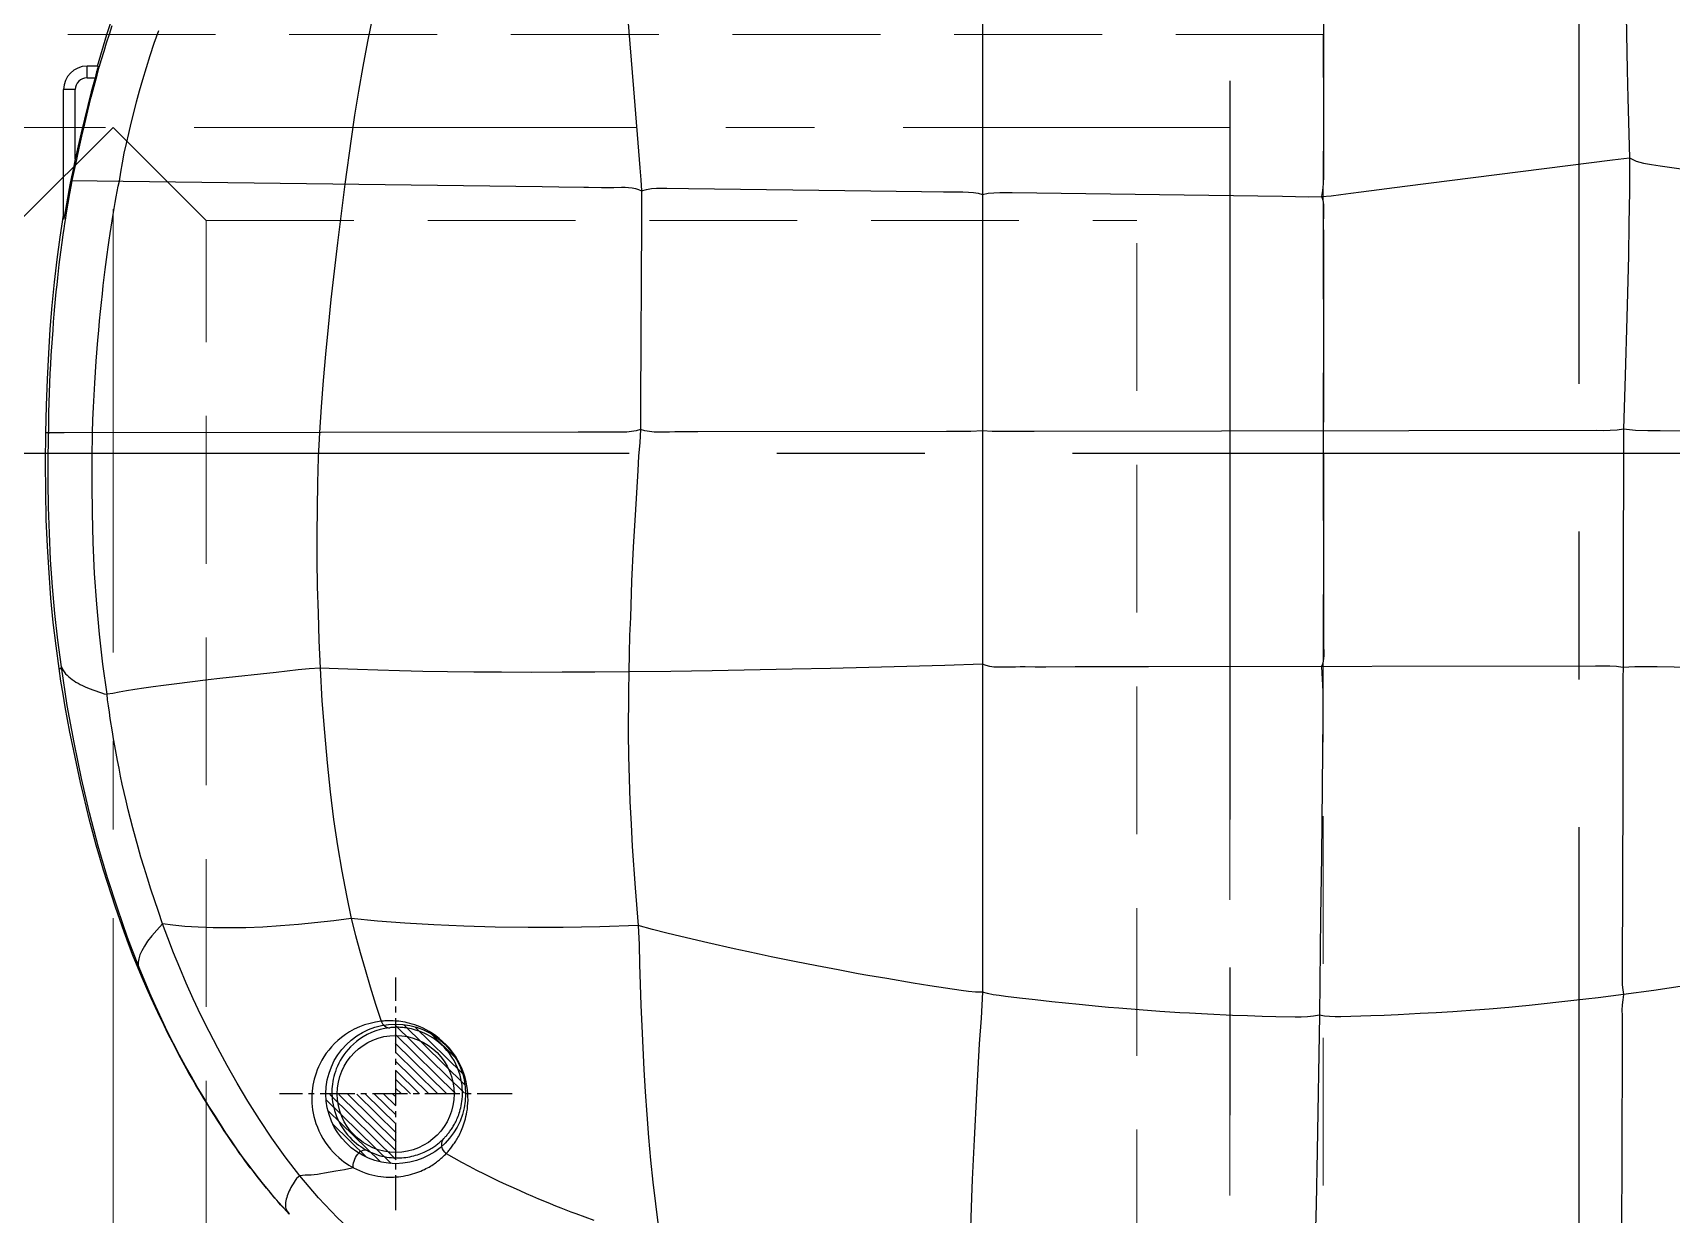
# Model space of a CAD drawing. Header units: inches. Extents: x 133169 to 134399, y -43543 to -42673.
# Drawn here: x 134123.1 to 134193.5, y -43023 to -42972.2 of the extents above; entities that cross this region are included whole.
import ezdxf

# ---------------------------------------------------------------- set-up
doc = ezdxf.new("R2010")
doc.units = ezdxf.units.IN
doc.header["$LTSCALE"] = 2
doc.header["$MEASUREMENT"] = 0
for name, pattern in [('ACAD_ISO08W100', [36, 24, -3, 6, -3]), ('CENTER', [50.8, 31.75, -6.35, 6.35, -6.35]), ('CENTER2', [1.125, 0.75, -0.125, 0.125, -0.125]), ('HIDDEN', [9.525, 6.35, -3.175])]:
    doc.linetypes.add(name, pattern=pattern)
for name, color, linetype in [('CAV-COR', 1, 'CONTINUOUS'), ('CL', 1, 'ACAD_ISO08W100'), ('DEFAULT_1', 7, 'CENTER'), ('PIN', 4, 'CONTINUOUS')]:
    doc.layers.add(name, color=color, linetype=linetype)
doc.layers.add('WR', color=122, linetype='HIDDEN', lineweight=18)

# ---------------------------------------------------------------- blocks, each defined once
blk = doc.blocks.new('20160906.181043')
at = {"layer": 'WR', "linetype": 'HIDDEN', "ltscale": 0.5}
for p, q in [((-73, 0), (0, 0)), ((0, -59), (0, 0)), ((-56, -8), (-52, -4)), ((-52, -4), (-48, -8)), ((-48, -118), (-48, -8)), ((-48, -8), (-8, -8)), ((-8, -82), (-8, -8))]:
    blk.add_line(p, q, dxfattribs=at)
at = {"layer": 'WR', "linetype": 'CENTER', "ltscale": 0.3}
for p, q in [((-79, -4), (-4, -4)), ((-52, -118), (-52, -4))]:
    blk.add_line(p, q, dxfattribs=at)
at = {"layer": 'WR', "linetype": 'CENTER', "ltscale": 0.5}
blk.add_line((-4, -88), (-4, -4), dxfattribs=at)

msp = doc.modelspace()

# ---------------------------------------------------------------- hatches: boundary and pattern name
at = {"layer": 'PIN', "linetype": 'Continuous'}
h = msp.add_hatch(dxfattribs=at)
h.set_pattern_fill('ANSI31', color=256, scale=2.181818, angle=270.5, style=0)
h.set_pattern_definition([(315.5, (133914.58738, -43004.26336), (0.19115707, 0.19452285), [])])
h.paths.add_polyline_path([(134138.658, -43017.843), (134141.658, -43017.817, 0.414214), (134138.632, -43014.843)])
h.paths.add_polyline_path([(134138.685, -43020.843), (134138.658, -43017.843), (134135.659, -43017.869, 0.414214)])

# ---------------------------------------------------------------- linework, layer by layer
at = {"layer": 'CAV-COR', "linetype": 'ByBlock'}
for p, q in [((134163.877, -42966.703), (134163.876, -42999.375)), ((134178.527, -42966.349), (134178.526, -42973.325)), ((134191.506, -42969.547), (134191.576, -42973.848)), ((134148.615, -42971.488), (134148.877, -42974.646)), ((134125.842, -42973.673), (134125.392, -42973.673)), ((134125.392, -42974.175), (134125.392, -42973.673)), ((134178.526, -42973.325), (134178.527, -42976.062)), ((134125.392, -42974.175), (134125.736, -42974.175)), ((134191.576, -42973.848), (134191.602, -42975.048)), ((134124.89, -42974.678), (134124.387, -42974.678)), ((134124.387, -42980.246), (134124.387, -42974.678)), ((134124.89, -42977.664), (134124.89, -42974.678)), ((134148.877, -42974.646), (134149.147, -42978.04)), ((134191.602, -42975.048), (134191.678, -42977.61)), ((134125.171, -42976.685), (134125.294, -42976.151)), ((134178.527, -42976.062), (134178.523, -42977.31)), ((134124.951, -42977.685), (134125.057, -42977.195)), ((134125.057, -42977.195), (134125.171, -42976.685)), ((134136.745, -42976.797), (134136.478, -42978.739)), ((134124.761, -42978.588), (134124.951, -42977.685)), ((134124.89, -42977.664), (134124.794, -42978.119)), ((134182.03, -42978.828), (134190.953, -42977.697)), ((134190.953, -42977.697), (134191.678, -42977.61)), ((134192.632, -42977.901), (134192.995, -42977.953)), ((134192.995, -42977.953), (134195.58, -42978.329)), ((134124.73, -42978.43), (134124.661, -42978.775)), ((134124.794, -42978.119), (134124.73, -42978.43)), ((134124.553, -42979.346), (134124.406, -42980.156)), ((134124.516, -42979.982), (134124.661, -42979.152)), ((134124.617, -42979.003), (134124.553, -42979.346)), ((134124.661, -42978.775), (134124.617, -42979.003)), ((134146.938, -42978.872), (134147.502, -42978.883)), ((134151.239, -42978.928), (134159.074, -42979.029)), ((134159.074, -42979.029), (134161.252, -42979.056)), ((134161.252, -42979.056), (134162.201, -42979.071)), ((134180.151, -42979.068), (134182.03, -42978.828)), ((134124.406, -42980.156), (134124.395, -42980.216)), ((134124.48, -42980.203), (134124.516, -42979.982)), ((134126.386, -42980.865), (134126.516, -42980.043)), ((134124.443, -42980.431), (134124.48, -42980.203)), ((134178.527, -42981.095), (134178.525, -42981.792)), ((134178.527, -42980.931), (134178.527, -42981.095)), ((134124.202, -42982.202), (134124.271, -42981.662)), ((134178.525, -42981.792), (134178.526, -42982.984)), ((134191.635, -42981.827), (134191.567, -42984.48)), ((134126.092, -42983.102), (134126.175, -42982.412)), ((134191.567, -42984.48), (134191.495, -42986.967)), ((134191.495, -42986.967), (134191.421, -42989.28)), ((134191.421, -42989.28), (134191.373, -43010.216)), ((134124.406, -42989.435), (134124.129, -42989.435)), ((134146.503, -42989.403), (134124.406, -42989.435)), ((134151.643, -42989.395), (134150.887, -42989.394)), ((134162.33, -42989.378), (134151.643, -42989.395)), ((134166.094, -42989.373), (134165.164, -42989.374)), ((134178.522, -42989.355), (134178.525, -42991.197)), ((134194.583, -42989.36), (134192.993, -42989.349)), ((134178.525, -42991.197), (134178.525, -42996.826)), ((134148.797, -42995.814), (134148.743, -42997.367)), ((134178.525, -42996.826), (134178.527, -42997.532)), ((134133.518, -42999.729), (134131.095, -42999.985)), ((134163.876, -42999.375), (134163.876, -43000.845)), ((134167.864, -42999.495), (134166.599, -42999.5)), ((134168.715, -42999.495), (134167.864, -42999.495)), ((134171.014, -42999.491), (134168.715, -42999.495)), ((134190.223, -42999.463), (134171.014, -42999.491)), ((134130.6, -43000.044), (134129.143, -43000.227)), ((134131.095, -42999.985), (134130.6, -43000.044)), ((134163.876, -43000.845), (134163.876, -43010.574)), ((134178.502, -43001.644), (134178.437, -43007.627)), ((134148.821, -43007.207), (134148.953, -43008.989)), ((134178.437, -43007.627), (134178.406, -43010.254)), ((134148.953, -43008.989), (134149.083, -43010.602)), ((134128.643, -43010.532), (134128.464, -43010.011)), ((134136.75, -43010.307), (134136.003, -43010.401)), ((134178.406, -43010.254), (134178.353, -43014.461)), ((134191.373, -43010.216), (134191.369, -43011.12)), ((134191.369, -43011.12), (134191.37, -43011.941)), ((134153.199, -43011.606), (134152.075, -43011.351)), ((134156.757, -43012.343), (134155.803, -43012.155)), ((134157.666, -43012.516), (134156.757, -43012.343)), ((134158.532, -43012.677), (134157.666, -43012.516)), ((134160.9, -43013.082), (134159.759, -43012.891)), ((134161.617, -43013.197), (134160.9, -43013.082)), ((134162.954, -43013.401), (134161.617, -43013.197)), ((134165.469, -43013.725), (134164.863, -43013.656)), ((134168.033, -43014.008), (134166.86, -43013.885)), ((134171.5, -43014.303), (134170.615, -43014.238)), ((134174.612, -43014.469), (134173.542, -43014.421)), ((134175.269, -43014.495), (134174.612, -43014.469)), ((134175.888, -43014.515), (134175.269, -43014.495)), ((134176.475, -43014.529), (134175.888, -43014.515)), ((134177.307, -43014.543), (134176.475, -43014.529)), ((134178.353, -43014.461), (134178.259, -43020.308)), ((134181.134, -43014.469), (134180.567, -43014.491)), ((134181.732, -43014.443), (134181.134, -43014.469)), ((134182.69, -43014.395), (134181.732, -43014.443)), ((134183.373, -43014.358), (134182.69, -43014.395)), ((134184.092, -43014.314), (134183.373, -43014.358)), ((134186.488, -43014.126), (134185.648, -43014.199)), ((134191.363, -43015.195), (134191.358, -43015.964)), ((134191.358, -43015.964), (134191.34, -43024.22)), ((134178.259, -43020.308), (134178.213, -43022.594)), ((134136.092, -43021.171), (134135.597, -43021.257)), ((134134.033, -43022.935), (134134.064, -43022.983))]:
    msp.add_line(p, q, dxfattribs=at)
for points in [[(134125.842, -42973.673), (134126.245, -42972.306), (134126.684, -42970.969), (134127.159, -42969.661), (134127.669, -42968.383), (134128.216, -42967.133), (134128.796, -42965.916), (134129.409, -42964.731), (134130.056, -42963.577), (134130.736, -42962.456)], [(134138.244, -42969.211), (134137.94, -42970.363), (134137.677, -42971.497), (134137.446, -42972.606), (134137.24, -42973.69), (134137.054, -42974.749), (134136.89, -42975.784), (134136.745, -42976.797)], [(134125.921, -42973.721), (134126.02, -42973.38), (134126.125, -42973.03), (134126.235, -42972.669), (134126.352, -42972.299), (134126.475, -42971.918)], [(134126.792, -42978.614), (134126.845, -42978.226), (134126.915, -42977.827), (134126.996, -42977.417), (134127.086, -42976.998), (134127.183, -42976.568), (134127.288, -42976.127), (134127.401, -42975.674), (134127.522, -42975.21), (134127.652, -42974.732), (134127.792, -42974.241), (134127.943, -42973.737), (134128.107, -42973.22), (134128.284, -42972.689), (134128.475, -42972.145)], [(134125.294, -42976.151), (134125.429, -42975.59), (134125.501, -42975.298), (134125.576, -42974.999), (134125.655, -42974.692), (134125.739, -42974.377), (134125.828, -42974.054), (134125.921, -42973.721)], [(134125.851, -42973.739), (134125.831, -42973.819), (134125.818, -42973.868), (134125.804, -42973.923), (134125.771, -42974.045)], [(134125.864, -42973.673), (134125.864, -42973.677), (134125.862, -42973.69), (134125.858, -42973.71), (134125.851, -42973.739)], [(134125.736, -42974.175), (134125.577, -42974.776), (134125.426, -42975.369), (134125.282, -42975.954), (134125.144, -42976.532), (134125.014, -42977.102), (134124.89, -42977.664)], [(134125.771, -42974.045), (134125.754, -42974.11), (134125.736, -42974.175)], [(134178.523, -42977.31), (134178.525, -42977.695), (134178.531, -42978.063), (134178.532, -42978.407), (134178.521, -42978.724), (134178.493, -42979.014), (134178.448, -42979.278)], [(134149.147, -42978.04), (134149.191, -42978.553), (134149.223, -42979.037)], [(134191.678, -42977.61), (134191.677, -42979.041), (134191.657, -42980.449), (134191.635, -42981.827)], [(134191.678, -42977.61), (134191.819, -42977.689), (134191.968, -42977.753), (134192.124, -42977.804), (134192.288, -42977.843), (134192.457, -42977.875), (134192.632, -42977.901)], [(134124.661, -42979.152), (134124.728, -42978.77), (134124.761, -42978.588)], [(134124.698, -42978.587), (134144.955, -42978.848), (134145.67, -42978.858)], [(134126.516, -42980.043), (134126.6, -42979.534), (134126.643, -42979.29), (134126.687, -42979.055), (134126.737, -42978.829), (134126.792, -42978.614)], [(134136.478, -42978.739), (134136.308, -42980.01), (134136.155, -42981.263), (134136.009, -42982.489), (134135.876, -42983.699), (134135.75, -42984.886), (134135.636, -42986.046), (134135.539, -42987.189), (134135.456, -42988.314), (134135.385, -42989.419)], [(134145.67, -42978.858), (134146.74, -42978.869), (134146.938, -42978.872)], [(134147.502, -42978.883), (134147.68, -42978.886), (134147.855, -42978.887), (134148.026, -42978.887), (134148.356, -42978.88)], [(134148.356, -42978.88), (134148.515, -42978.88), (134148.668, -42978.887), (134148.817, -42978.904), (134148.959, -42978.933), (134149.094, -42978.977), (134149.223, -42979.037)], [(134149.223, -42979.037), (134149.224, -42979.674), (134149.217, -42980.325), (134149.184, -42988.085)], [(134149.223, -42979.037), (134149.433, -42978.975), (134149.646, -42978.937), (134149.862, -42978.916), (134150.081, -42978.91), (134150.303, -42978.912), (134151.239, -42978.928)], [(134162.201, -42979.071), (134162.491, -42979.073), (134162.766, -42979.072), (134163.027, -42979.074), (134163.268, -42979.083), (134163.49, -42979.104), (134163.693, -42979.138), (134163.876, -42979.185)], [(134163.876, -42979.185), (134164.114, -42979.138), (134164.361, -42979.111), (134164.616, -42979.1), (134164.878, -42979.101), (134165.147, -42979.105), (134176.774, -42979.258)], [(134176.774, -42979.258), (134177.887, -42979.285), (134178.448, -42979.278)], [(134178.448, -42979.278), (134178.857, -42979.245), (134179.277, -42979.19), (134179.709, -42979.128), (134180.151, -42979.068)], [(134178.448, -42979.278), (134178.488, -42979.393), (134178.514, -42979.513), (134178.529, -42979.637), (134178.534, -42979.765), (134178.533, -42979.898), (134178.524, -42980.175)], [(134123.624, -42989.435), (134123.651, -42988.26), (134123.692, -42987.123), (134123.747, -42986.025), (134123.816, -42984.972), (134123.899, -42983.957), (134123.997, -42982.962), (134124.112, -42981.98), (134124.242, -42981.017), (134124.387, -42980.073)], [(134124.271, -42981.662), (134124.34, -42981.15), (134124.374, -42980.904), (134124.408, -42980.664), (134124.443, -42980.431)], [(134124.395, -42980.216), (134124.392, -42980.23), (134124.39, -42980.24), (134124.388, -42980.245), (134124.387, -42980.246)], [(134178.524, -42980.175), (134178.522, -42980.318), (134178.522, -42980.466), (134178.527, -42980.931)], [(134126.175, -42982.412), (134126.257, -42981.764), (134126.299, -42981.455), (134126.342, -42981.156), (134126.386, -42980.865)], [(134123.858, -42986.11), (134123.906, -42985.371), (134123.931, -42985.015), (134123.958, -42984.669), (134123.985, -42984.332), (134124.013, -42984.003), (134124.042, -42983.683), (134124.072, -42983.371), (134124.103, -42983.067), (134124.135, -42982.771), (134124.169, -42982.483), (134124.202, -42982.202)], [(134125.789, -42986.348), (134125.859, -42985.455), (134125.895, -42985.03), (134125.932, -42984.618), (134125.971, -42984.221), (134126.011, -42983.836), (134126.051, -42983.463), (134126.092, -42983.102)], [(134178.526, -42982.984), (134178.524, -42988.61), (134178.522, -42989.355)], [(134123.768, -42988.133), (134123.799, -42987.292), (134123.815, -42986.888), (134123.835, -42986.494), (134123.858, -42986.11)], [(134125.632, -42989.433), (134125.649, -42988.868), (134125.672, -42988.331), (134125.696, -42987.809), (134125.724, -42987.304), (134125.756, -42986.818), (134125.789, -42986.348)], [(134123.746, -42989.021), (134123.755, -42988.571), (134123.768, -42988.133)], [(134149.184, -42988.085), (134149.185, -42988.697), (134149.177, -42989.285)], [(134124.292, -42999.496), (134124.139, -42998.344), (134124.013, -42997.194), (134123.909, -42996.047), (134123.83, -42994.895), (134123.774, -42993.746), (134123.741, -42992.628), (134123.722, -42991.547), (134123.721, -42990.497), (134123.746, -42989.021)], [(134149.177, -42989.285), (134148.987, -42989.342), (134148.789, -42989.379), (134148.586, -42989.399), (134148.376, -42989.407), (134148.161, -42989.406), (134147.941, -42989.402), (134147.715, -42989.399), (134147.484, -42989.398), (134146.503, -42989.403)], [(134149.177, -42989.285), (134149.144, -42989.854), (134149.099, -42990.441), (134149.058, -42991.045), (134148.943, -42992.964)], [(134150.887, -42989.394), (134150.651, -42989.395), (134150.421, -42989.397), (134150.198, -42989.402), (134149.981, -42989.404), (134149.771, -42989.398), (134149.566, -42989.379), (134149.368, -42989.343), (134149.177, -42989.285)], [(134191.421, -42989.28), (134191.143, -42989.319), (134190.854, -42989.336), (134190.556, -42989.339), (134190.249, -42989.338), (134166.094, -42989.373)], [(134192.993, -42989.349), (134192.466, -42989.343), (134191.942, -42989.326), (134191.421, -42989.28)], [(134124.193, -42999.561), (134124.06, -42998.592), (134123.943, -42997.583), (134123.843, -42996.536), (134123.759, -42995.449), (134123.692, -42994.323), (134123.644, -42993.159), (134123.618, -42991.956), (134123.611, -42990.715), (134123.624, -42989.435)], [(134123.642, -42989.435), (134123.633, -42989.435), (134123.624, -42989.435)], [(134123.739, -42989.477), (134123.729, -42989.452), (134123.719, -42989.437), (134123.708, -42989.432), (134123.698, -42989.432), (134123.687, -42989.435), (134123.677, -42989.437), (134123.668, -42989.438), (134123.659, -42989.437), (134123.642, -42989.435)], [(134124.129, -42989.435), (134124.052, -42989.435), (134124.019, -42989.435), (134123.988, -42989.436), (134123.959, -42989.436), (134123.932, -42989.436), (134123.908, -42989.436), (134123.885, -42989.435), (134123.864, -42989.434), (134123.844, -42989.435), (134123.826, -42989.437), (134123.81, -42989.438), (134123.795, -42989.438), (134123.781, -42989.434), (134123.769, -42989.431), (134123.759, -42989.432), (134123.748, -42989.446), (134123.739, -42989.477)], [(134126.253, -43000.665), (134126.075, -42999.379), (134125.93, -42998.088), (134125.81, -42996.792), (134125.717, -42995.472), (134125.654, -42994.147), (134125.622, -42992.874), (134125.608, -42991.674), (134125.614, -42990.526), (134125.632, -42989.433)], [(134135.385, -42989.419), (134135.33, -42990.498), (134135.294, -42991.58), (134135.276, -42992.677), (134135.265, -42993.79), (134135.265, -42994.903), (134135.286, -42996.034), (134135.319, -42997.188), (134135.357, -42998.361), (134135.406, -42999.544)], [(134163.876, -42989.341), (134163.375, -42989.374), (134162.859, -42989.38), (134162.33, -42989.378)], [(134165.164, -42989.374), (134164.719, -42989.378), (134164.289, -42989.372), (134163.876, -42989.341)], [(134148.943, -42992.964), (134148.901, -42993.642), (134148.865, -42994.34), (134148.797, -42995.814)], [(134148.743, -42997.367), (134148.712, -42998.141), (134148.692, -42998.92), (134148.676, -42999.702)], [(134178.527, -42997.532), (134178.527, -42997.697), (134178.526, -42997.858), (134178.523, -42998.167)], [(134178.523, -42998.167), (134178.523, -42998.315), (134178.524, -42998.46), (134178.527, -42998.601), (134178.537, -42998.873)], [(134178.537, -42998.873), (134178.538, -42999.003), (134178.532, -42999.129), (134178.517, -42999.251), (134178.489, -42999.368), (134178.448, -42999.48)], [(134124.193, -42999.561), (134124.2, -42999.56), (134124.21, -42999.558), (134124.219, -42999.558), (134124.23, -42999.558), (134124.24, -42999.559), (134124.25, -42999.563), (134124.26, -42999.566), (134124.268, -42999.567), (134124.276, -42999.562), (134124.283, -42999.55), (134124.288, -42999.528), (134124.292, -42999.496)], [(134127.585, -43012.437), (134127.38, -43011.918), (134127.18, -43011.396), (134126.986, -43010.872), (134126.798, -43010.347), (134126.615, -43009.819), (134126.438, -43009.29), (134126.267, -43008.757), (134126.102, -43008.223), (134125.943, -43007.688), (134125.791, -43007.151), (134125.646, -43006.613), (134125.505, -43006.075), (134125.37, -43005.536), (134125.241, -43004.996), (134125.116, -43004.457), (134124.995, -43003.916), (134124.878, -43003.376), (134124.765, -43002.834), (134124.657, -43002.292), (134124.552, -43001.75), (134124.453, -43001.205), (134124.361, -43000.659), (134124.274, -43000.111), (134124.193, -42999.561)], [(134124.292, -42999.496), (134124.348, -42999.612), (134124.406, -42999.708), (134124.468, -42999.783), (134124.535, -42999.85), (134124.605, -42999.916), (134124.676, -42999.978), (134124.752, -43000.035), (134124.834, -43000.089), (134124.919, -43000.143), (134125.006, -43000.197), (134125.101, -43000.248), (134125.204, -43000.296), (134125.31, -43000.343), (134125.42, -43000.388), (134125.533, -43000.432), (134125.649, -43000.476), (134126.013, -43000.613)], [(134127.59, -43012.311), (134127.139, -43011.116), (134126.698, -43009.863), (134126.27, -43008.557), (134125.871, -43007.193), (134125.502, -43005.771), (134125.158, -43004.29), (134124.846, -43002.748), (134124.544, -43001.152), (134124.292, -42999.496)], [(134135.406, -42999.544), (134134.941, -42999.57), (134134.472, -42999.62), (134133.997, -42999.675), (134133.518, -42999.729)], [(134148.676, -42999.702), (134147.212, -42999.714), (134145.811, -42999.723), (134144.477, -42999.727), (134143.211, -42999.724), (134142.013, -42999.719), (134140.883, -42999.708), (134139.822, -42999.688), (134138.828, -42999.665), (134137.893, -42999.638), (134137.013, -42999.607), (134136.185, -42999.572), (134135.406, -42999.544)], [(134135.406, -42999.544), (134135.49, -43000.954), (134135.592, -43002.31), (134135.71, -43003.612), (134135.845, -43004.858), (134135.991, -43006.049), (134136.16, -43007.188), (134136.345, -43008.278), (134136.541, -43009.32), (134136.75, -43010.307)], [(134148.676, -42999.702), (134148.663, -43000.557), (134148.649, -43002.357)], [(134155.691, -42999.595), (134152.253, -42999.659), (134150.48, -42999.683), (134148.676, -42999.702)], [(134163.876, -42999.375), (134162.257, -42999.431), (134160.628, -42999.48), (134158.988, -42999.523), (134157.347, -42999.561), (134155.691, -42999.595)], [(134165.707, -42999.496), (134165.5, -42999.496), (134165.297, -42999.498), (134165.1, -42999.501), (134164.908, -42999.506), (134164.721, -42999.51), (134164.54, -42999.508), (134164.365, -42999.497), (134164.195, -42999.473), (134164.032, -42999.433), (134163.876, -42999.375)], [(134166.599, -42999.5), (134166.14, -42999.499), (134165.707, -42999.496)], [(134178.448, -42999.48), (134178.496, -43000.544), (134178.502, -43001.644)], [(134191.397, -42999.512), (134191.118, -42999.476), (134190.829, -42999.461), (134190.53, -42999.46), (134190.223, -42999.463)], [(134200.922, -42999.652), (134192.87, -42999.49), (134192.394, -42999.483), (134191.903, -42999.485), (134191.397, -42999.512)], [(134129.143, -43000.227), (134128.68, -43000.288), (134128.242, -43000.349), (134127.83, -43000.408), (134127.443, -43000.465), (134127.09, -43000.521), (134126.776, -43000.577), (134126.499, -43000.633), (134126.253, -43000.665)], [(134126.013, -43000.613), (134126.134, -43000.65), (134126.253, -43000.665)], [(134126.484, -43002.282), (134126.394, -43001.713), (134126.352, -43001.44), (134126.313, -43001.172), (134126.279, -43000.914), (134126.253, -43000.665)], [(134128.464, -43010.011), (134128.138, -43009.041), (134127.986, -43008.572), (134127.845, -43008.116), (134127.712, -43007.672), (134127.588, -43007.24), (134127.471, -43006.821), (134127.361, -43006.412), (134127.257, -43006.015), (134127.16, -43005.629), (134127.07, -43005.252), (134126.986, -43004.885), (134126.909, -43004.529), (134126.836, -43004.181), (134126.767, -43003.843), (134126.702, -43003.514), (134126.641, -43003.193), (134126.585, -43002.881), (134126.533, -43002.577), (134126.484, -43002.282)], [(134148.649, -43002.357), (134148.662, -43003.314), (134148.723, -43005.277)], [(134148.723, -43005.277), (134148.775, -43006.247), (134148.821, -43007.207)], [(134136.003, -43010.401), (134134.477, -43010.566), (134133.709, -43010.626), (134132.95, -43010.678), (134132.219, -43010.702), (134131.503, -43010.708), (134130.807, -43010.708), (134130.164, -43010.681), (134129.595, -43010.652), (134129.087, -43010.597), (134128.643, -43010.532)], [(134149.083, -43010.602), (134147.432, -43010.659), (134145.853, -43010.687), (134144.352, -43010.693), (134142.932, -43010.678), (134141.587, -43010.638), (134140.296, -43010.58), (134139.054, -43010.511), (134137.871, -43010.419), (134136.75, -43010.307)], [(134136.75, -43010.307), (134136.937, -43011.04), (134137.134, -43011.769), (134137.344, -43012.504), (134137.564, -43013.242), (134137.796, -43013.982), (134138.039, -43014.724)], [(134128.643, -43010.532), (134128.391, -43010.802), (134128.175, -43011.053), (134127.997, -43011.285), (134127.858, -43011.5), (134127.749, -43011.693), (134127.666, -43011.874), (134127.613, -43012.039), (134127.595, -43012.181), (134127.59, -43012.311)], [(134134.544, -43021.368), (134133.913, -43020.556), (134133.334, -43019.744), (134132.801, -43018.941), (134132.308, -43018.151), (134131.847, -43017.381), (134131.418, -43016.624), (134131.016, -43015.883), (134130.639, -43015.162), (134130.289, -43014.455), (134129.96, -43013.763), (134129.656, -43013.088), (134129.376, -43012.426), (134129.113, -43011.776), (134128.865, -43011.137), (134128.643, -43010.532)], [(134152.075, -43011.351), (134150.907, -43011.076), (134150.307, -43010.931), (134149.699, -43010.779), (134149.083, -43010.602)], [(134149.083, -43010.602), (134149.115, -43011.426), (134149.136, -43012.274), (134149.164, -43013.143), (134149.199, -43014.03), (134149.239, -43014.933), (134149.328, -43016.8)], [(134163.876, -43010.574), (134163.876, -43011.581), (134163.879, -43012.548), (134163.876, -43013.468)], [(134155.803, -43012.155), (134154.799, -43011.95), (134154.278, -43011.841), (134153.745, -43011.726), (134153.199, -43011.606)], [(134203.951, -43011.232), (134202.47, -43011.565), (134201.012, -43011.884), (134199.571, -43012.187), (134198.159, -43012.472), (134196.769, -43012.738), (134195.4, -43012.98), (134194.05, -43013.201), (134192.728, -43013.399), (134191.427, -43013.577)], [(134127.59, -43012.311), (134127.59, -43012.333), (134127.59, -43012.355), (134127.589, -43012.376), (134127.587, -43012.397), (134127.586, -43012.417), (134127.585, -43012.437)], [(134131.686, -43020.015), (134131.427, -43019.631), (134131.293, -43019.429), (134131.155, -43019.218), (134131.013, -43018.998), (134130.868, -43018.771), (134130.719, -43018.535), (134130.567, -43018.289), (134130.411, -43018.035), (134130.252, -43017.771), (134130.089, -43017.497), (134129.924, -43017.214), (134129.755, -43016.919), (134129.585, -43016.613), (134129.412, -43016.297), (134129.237, -43015.968), (134129.06, -43015.626), (134128.882, -43015.273), (134128.701, -43014.907), (134128.517, -43014.528), (134128.331, -43014.137), (134128.145, -43013.732), (134127.959, -43013.314), (134127.772, -43012.882), (134127.585, -43012.437)], [(134134.092, -43023.013), (134133.642, -43022.512), (134133.423, -43022.262), (134133.204, -43022.001), (134132.983, -43021.729), (134132.758, -43021.447), (134132.53, -43021.155), (134132.299, -43020.853), (134132.066, -43020.539), (134131.834, -43020.209), (134131.601, -43019.867), (134131.364, -43019.512), (134131.123, -43019.145), (134130.879, -43018.765), (134130.633, -43018.37), (134130.385, -43017.961), (134130.133, -43017.539), (134129.878, -43017.1), (134129.622, -43016.646), (134129.367, -43016.174), (134129.112, -43015.682), (134128.858, -43015.171), (134128.605, -43014.641), (134128.35, -43014.091), (134128.095, -43013.521), (134127.842, -43012.931), (134127.59, -43012.311)], [(134191.37, -43011.941), (134191.37, -43012.198), (134191.367, -43012.449), (134191.363, -43012.693), (134191.361, -43012.929), (134191.368, -43013.157), (134191.388, -43013.373), (134191.427, -43013.577)], [(134159.759, -43012.891), (134158.951, -43012.752), (134158.532, -43012.677)], [(134163.876, -43013.468), (134163.577, -43013.465), (134163.269, -43013.441), (134162.954, -43013.401)], [(134163.876, -43013.468), (134163.811, -43014.589), (134163.734, -43015.687), (134163.671, -43016.764), (134163.616, -43017.823)], [(134164.863, -43013.656), (134164.586, -43013.622), (134164.329, -43013.581), (134164.093, -43013.53), (134163.876, -43013.468)], [(134166.86, -43013.885), (134166.137, -43013.803), (134165.469, -43013.725)], [(134189.289, -43013.836), (134187.372, -43014.041), (134186.924, -43014.086), (134186.488, -43014.126)], [(134191.427, -43013.577), (134190.329, -43013.714), (134189.802, -43013.777), (134189.289, -43013.836)], [(134191.427, -43013.577), (134191.387, -43013.796), (134191.365, -43014.019), (134191.357, -43014.245), (134191.358, -43014.475), (134191.362, -43014.71), (134191.364, -43014.95), (134191.363, -43015.195)], [(134170.615, -43014.238), (134169.732, -43014.166), (134169.294, -43014.129), (134168.865, -43014.09), (134168.445, -43014.05), (134168.033, -43014.008)], [(134173.542, -43014.421), (134172.766, -43014.381), (134172.355, -43014.357), (134171.931, -43014.331), (134171.5, -43014.303)], [(134178.353, -43014.461), (134178.098, -43014.508), (134177.838, -43014.533), (134177.575, -43014.543), (134177.307, -43014.543)], [(134180.567, -43014.491), (134179.268, -43014.529), (134179.027, -43014.532), (134178.794, -43014.524), (134178.569, -43014.502), (134178.353, -43014.461)], [(134185.648, -43014.199), (134184.85, -43014.262), (134184.466, -43014.289), (134184.092, -43014.314)], [(134138.039, -43014.724), (134137.793, -43014.76), (134137.555, -43014.813), (134137.323, -43014.881), (134137.097, -43014.967), (134136.88, -43015.068), (134136.678, -43015.178), (134136.495, -43015.295), (134136.327, -43015.42), (134136.172, -43015.55), (134136.03, -43015.682), (134135.902, -43015.819), (134135.784, -43015.958), (134135.675, -43016.1), (134135.576, -43016.245), (134135.488, -43016.389), (134135.41, -43016.531), (134135.343, -43016.674), (134135.284, -43016.813), (134135.233, -43016.949), (134135.191, -43017.082), (134135.155, -43017.214), (134135.124, -43017.343), (134135.1, -43017.471), (134135.08, -43017.599), (134135.066, -43017.726), (134135.056, -43017.853), (134135.052, -43017.981), (134135.052, -43018.112), (134135.058, -43018.246), (134135.07, -43018.382), (134135.088, -43018.523), (134135.112, -43018.667), (134135.144, -43018.815), (134135.184, -43018.965), (134135.232, -43019.119), (134135.291, -43019.275), (134135.36, -43019.437), (134135.441, -43019.602), (134135.53, -43019.762), (134135.631, -43019.92), (134135.741, -43020.074), (134135.855, -43020.217), (134135.971, -43020.347), (134136.091, -43020.468), (134136.208, -43020.576), (134136.322, -43020.673), (134136.434, -43020.758), (134136.543, -43020.834), (134136.647, -43020.903), (134136.747, -43020.964), (134136.844, -43021.016)], [(134138.4, -43015), (134138.195, -43015.031), (134137.995, -43015.076), (134137.8, -43015.135), (134137.611, -43015.208), (134137.429, -43015.294), (134137.26, -43015.388), (134137.107, -43015.488), (134136.967, -43015.593), (134136.838, -43015.703), (134136.72, -43015.815), (134136.614, -43015.929), (134136.516, -43016.046), (134136.427, -43016.166), (134136.346, -43016.287), (134136.274, -43016.409), (134136.21, -43016.529), (134136.154, -43016.647), (134136.106, -43016.764), (134136.064, -43016.878), (134136.029, -43016.989), (134135.999, -43017.099), (134135.975, -43017.208), (134135.955, -43017.314), (134135.939, -43017.421), (134135.927, -43017.527), (134135.92, -43017.633), (134135.916, -43017.74), (134135.917, -43017.849), (134135.922, -43017.96), (134135.931, -43018.074), (134135.946, -43018.191), (134135.967, -43018.311), (134135.993, -43018.433), (134136.026, -43018.558), (134136.066, -43018.686), (134136.114, -43018.816), (134136.172, -43018.951), (134136.239, -43019.087), (134136.314, -43019.221), (134136.397, -43019.352), (134136.488, -43019.48), (134136.583, -43019.598), (134136.68, -43019.707), (134136.778, -43019.806), (134136.876, -43019.896), (134136.971, -43019.976), (134137.064, -43020.047), (134137.154, -43020.111), (134137.241, -43020.167), (134137.324, -43020.218), (134137.403, -43020.262)], [(134138.347, -43014.704), (134138.295, -43014.705), (134138.243, -43014.707), (134138.191, -43014.71), (134138.14, -43014.714), (134138.089, -43014.718), (134138.039, -43014.724)], [(134138.039, -43014.724), (134138.065, -43014.779), (134138.097, -43014.83), (134138.133, -43014.876), (134138.172, -43014.915), (134138.214, -43014.948), (134138.259, -43014.973), (134138.306, -43014.99), (134138.353, -43014.999), (134138.4, -43015)], [(134140.824, -43020.41), (134140.853, -43020.38), (134140.882, -43020.348), (134140.911, -43020.316), (134140.94, -43020.282), (134140.969, -43020.247), (134140.999, -43020.211), (134141.029, -43020.174), (134141.059, -43020.135), (134141.089, -43020.095), (134141.119, -43020.054), (134141.149, -43020.011), (134141.18, -43019.966), (134141.21, -43019.919), (134141.241, -43019.871), (134141.272, -43019.821), (134141.303, -43019.769), (134141.335, -43019.714), (134141.366, -43019.657), (134141.397, -43019.598), (134141.428, -43019.536), (134141.458, -43019.471), (134141.489, -43019.402), (134141.518, -43019.331), (134141.547, -43019.256), (134141.576, -43019.177), (134141.603, -43019.094), (134141.63, -43019.007), (134141.655, -43018.916), (134141.679, -43018.82), (134141.7, -43018.718), (134141.72, -43018.61), (134141.737, -43018.497), (134141.75, -43018.377), (134141.76, -43018.249), (134141.766, -43018.114), (134141.765, -43017.972), (134141.757, -43017.821), (134141.743, -43017.662), (134141.719, -43017.497), (134141.685, -43017.324), (134141.64, -43017.146), (134141.583, -43016.964), (134141.512, -43016.779), (134141.429, -43016.592), (134141.332, -43016.407), (134141.221, -43016.226), (134141.096, -43016.049), (134140.964, -43015.882), (134140.824, -43015.729), (134140.676, -43015.586), (134140.53, -43015.458), (134140.385, -43015.346), (134140.242, -43015.249), (134140.103, -43015.162), (134139.968, -43015.087), (134139.837, -43015.023), (134139.712, -43014.967), (134139.591, -43014.919), (134139.476, -43014.878), (134139.365, -43014.843), (134139.259, -43014.813), (134139.157, -43014.788), (134139.06, -43014.767), (134138.966, -43014.75), (134138.877, -43014.736), (134138.791, -43014.725), (134138.709, -43014.717), (134138.631, -43014.711), (134138.555, -43014.706), (134138.483, -43014.704), (134138.413, -43014.703), (134138.347, -43014.704)], [(134138.658, -43014.983), (134138.614, -43014.984), (134138.571, -43014.986), (134138.528, -43014.988), (134138.485, -43014.991), (134138.442, -43014.995), (134138.4, -43015)], [(134140.726, -43019.759), (134140.75, -43019.735), (134140.774, -43019.709), (134140.799, -43019.682), (134140.824, -43019.654), (134140.849, -43019.626), (134140.874, -43019.596), (134140.9, -43019.565), (134140.925, -43019.533), (134140.951, -43019.5), (134140.976, -43019.466), (134141.002, -43019.431), (134141.028, -43019.394), (134141.054, -43019.356), (134141.08, -43019.316), (134141.107, -43019.275), (134141.133, -43019.232), (134141.159, -43019.186), (134141.186, -43019.139), (134141.212, -43019.09), (134141.238, -43019.038), (134141.264, -43018.983), (134141.29, -43018.926), (134141.315, -43018.867), (134141.34, -43018.804), (134141.365, -43018.738), (134141.389, -43018.669), (134141.411, -43018.596), (134141.433, -43018.519), (134141.453, -43018.439), (134141.472, -43018.353), (134141.488, -43018.263), (134141.503, -43018.169), (134141.514, -43018.068), (134141.523, -43017.961), (134141.527, -43017.849), (134141.527, -43017.73), (134141.521, -43017.603), (134141.509, -43017.47), (134141.489, -43017.332), (134141.46, -43017.186), (134141.423, -43017.036), (134141.375, -43016.883), (134141.316, -43016.727), (134141.246, -43016.57), (134141.164, -43016.414), (134141.071, -43016.261), (134140.967, -43016.112), (134140.856, -43015.972), (134140.738, -43015.842), (134140.615, -43015.722), (134140.491, -43015.615), (134140.369, -43015.521), (134140.25, -43015.439), (134140.132, -43015.366), (134140.019, -43015.303), (134139.91, -43015.249), (134139.805, -43015.202), (134139.704, -43015.162), (134139.608, -43015.128), (134139.515, -43015.099), (134139.426, -43015.074), (134139.34, -43015.053), (134139.258, -43015.035), (134139.18, -43015.021), (134139.104, -43015.009), (134139.032, -43015), (134138.963, -43014.993), (134138.897, -43014.988), (134138.833, -43014.985), (134138.772, -43014.983), (134138.714, -43014.982), (134138.658, -43014.983)], [(134149.328, -43016.8), (134149.38, -43017.759), (134149.445, -43018.731), (134149.518, -43019.715), (134149.603, -43020.693), (134149.711, -43021.643), (134149.932, -43023.497)], [(134163.616, -43017.823), (134163.521, -43019.808), (134163.437, -43021.522)], [(134132.76, -43021.467), (134132.527, -43021.17), (134132.41, -43021.019), (134132.292, -43020.864), (134132.174, -43020.705), (134132.054, -43020.541), (134131.933, -43020.372), (134131.811, -43020.197), (134131.686, -43020.015)], [(134136.844, -43021.016), (134136.835, -43020.953), (134136.836, -43020.883), (134136.847, -43020.808), (134136.867, -43020.73), (134136.896, -43020.651), (134136.933, -43020.574), (134136.978, -43020.501), (134137.027, -43020.434), (134137.081, -43020.374), (134137.138, -43020.325), (134137.196, -43020.287), (134137.253, -43020.261), (134137.307, -43020.248), (134137.358, -43020.248), (134137.403, -43020.262)], [(134137.403, -43020.262), (134137.51, -43020.316), (134137.618, -43020.365), (134137.727, -43020.41), (134137.838, -43020.45), (134137.95, -43020.485), (134138.061, -43020.514), (134138.169, -43020.539), (134138.275, -43020.558), (134138.377, -43020.573), (134138.475, -43020.584), (134138.569, -43020.591), (134138.658, -43020.595)], [(134138.658, -43020.595), (134138.745, -43020.595), (134138.832, -43020.594), (134138.92, -43020.589), (134139.007, -43020.582), (134139.095, -43020.572), (134139.182, -43020.559), (134139.268, -43020.543), (134139.352, -43020.525), (134139.435, -43020.505), (134139.516, -43020.483), (134139.595, -43020.459), (134139.67, -43020.433), (134139.742, -43020.406), (134139.811, -43020.378), (134139.877, -43020.35), (134139.939, -43020.321), (134139.998, -43020.292), (134140.054, -43020.263), (134140.107, -43020.234), (134140.157, -43020.205), (134140.206, -43020.176), (134140.251, -43020.147), (134140.295, -43020.118), (134140.337, -43020.089), (134140.377, -43020.06), (134140.415, -43020.032), (134140.451, -43020.004), (134140.486, -43019.977), (134140.52, -43019.949), (134140.552, -43019.922), (134140.583, -43019.895), (134140.613, -43019.868), (134140.643, -43019.841), (134140.671, -43019.813), (134140.699, -43019.786), (134140.726, -43019.759)], [(134140.824, -43020.41), (134140.763, -43020.346), (134140.712, -43020.275), (134140.673, -43020.198), (134140.647, -43020.118), (134140.635, -43020.038), (134140.637, -43019.96), (134140.653, -43019.885), (134140.683, -43019.818), (134140.726, -43019.759)], [(134138.354, -43021.42), (134138.459, -43021.421), (134138.564, -43021.419), (134138.669, -43021.413), (134138.775, -43021.404), (134138.88, -43021.392), (134138.984, -43021.376), (134139.087, -43021.358), (134139.188, -43021.336), (134139.287, -43021.312), (134139.383, -43021.285), (134139.477, -43021.256), (134139.567, -43021.226), (134139.653, -43021.194), (134139.736, -43021.16), (134139.815, -43021.126), (134139.889, -43021.092), (134139.96, -43021.057), (134140.027, -43021.021), (134140.09, -43020.986), (134140.151, -43020.951), (134140.209, -43020.915), (134140.263, -43020.88), (134140.315, -43020.845), (134140.365, -43020.81), (134140.412, -43020.776), (134140.457, -43020.741), (134140.501, -43020.707), (134140.542, -43020.673), (134140.581, -43020.639), (134140.619, -43020.606), (134140.656, -43020.573), (134140.691, -43020.54), (134140.726, -43020.507), (134140.759, -43020.475), (134140.792, -43020.442), (134140.824, -43020.41)], [(134140.824, -43020.41), (134141.154, -43020.596), (134141.484, -43020.776), (134141.811, -43020.95), (134142.136, -43021.121), (134142.461, -43021.286), (134142.78, -43021.443), (134143.093, -43021.593), (134143.401, -43021.737), (134143.7, -43021.873), (134143.989, -43022.003), (134144.269, -43022.126), (134144.54, -43022.242), (134144.8, -43022.353), (134145.05, -43022.457), (134145.292, -43022.557), (134145.526, -43022.652), (134145.752, -43022.741), (134145.972, -43022.826), (134146.187, -43022.907), (134146.395, -43022.984), (134147.174, -43023.269)], [(134134.085, -43023.019), (134133.959, -43022.882), (134133.835, -43022.744), (134133.711, -43022.606), (134133.589, -43022.467), (134133.467, -43022.328), (134133.347, -43022.187), (134133.228, -43022.045), (134133.11, -43021.902), (134132.993, -43021.758), (134132.876, -43021.613), (134132.76, -43021.467)], [(134134.544, -43021.368), (134134.464, -43021.419), (134134.399, -43021.487), (134134.343, -43021.562), (134134.292, -43021.639), (134134.245, -43021.716), (134134.2, -43021.792), (134134.158, -43021.868), (134134.12, -43021.942), (134134.084, -43022.015), (134134.052, -43022.088), (134134.023, -43022.16), (134133.997, -43022.231), (134133.975, -43022.302), (134133.956, -43022.373), (134133.939, -43022.443), (134133.928, -43022.512), (134133.923, -43022.577), (134133.923, -43022.642)], [(134135.597, -43021.257), (134135.446, -43021.282), (134135.301, -43021.303), (134135.16, -43021.321), (134135.024, -43021.333), (134134.892, -43021.34), (134134.765, -43021.343), (134134.648, -43021.351), (134134.544, -43021.368)], [(134148.999, -43029.694), (134148.317, -43029.547), (134147.615, -43029.376), (134146.895, -43029.178), (134146.162, -43028.949), (134145.413, -43028.687), (134144.643, -43028.397), (134143.848, -43028.084), (134143.033, -43027.739), (134142.197, -43027.355), (134141.344, -43026.928), (134140.478, -43026.449), (134139.605, -43025.918), (134138.731, -43025.331), (134137.865, -43024.679), (134137.003, -43023.963), (134136.155, -43023.176), (134135.338, -43022.307), (134134.544, -43021.368)], [(134136.844, -43021.016), (134136.645, -43021.061), (134136.454, -43021.102), (134136.27, -43021.138), (134136.092, -43021.171)], [(134136.844, -43021.016), (134136.973, -43021.082), (134137.103, -43021.142), (134137.235, -43021.196), (134137.369, -43021.244), (134137.504, -43021.287), (134137.636, -43021.323), (134137.766, -43021.352), (134137.893, -43021.376), (134138.016, -43021.394), (134138.133, -43021.407), (134138.246, -43021.416), (134138.354, -43021.42)], [(134163.437, -43021.522), (134163.404, -43022.293), (134163.296, -43025.335)], [(134133.923, -43022.642), (134133.925, -43022.709), (134133.939, -43022.769), (134133.968, -43022.822)], [(134133.968, -43022.822), (134134.001, -43022.878), (134134.033, -43022.935)], [(134178.213, -43022.594), (134178.161, -43024.611), (134178.135, -43025.521)]]:
    msp.add_lwpolyline(points, dxfattribs=at)
msp.add_circle((134138.658, -43017.843), 2.513, dxfattribs=at)
for radius in [1.005, 0.502]:
    msp.add_arc((134125.392, -42974.678), radius, 90, 180, dxfattribs=at)
at = {"layer": 'CL', "color": 7, "linetype": 'CENTER', "ltscale": 0.5}
msp.add_line((134174.511, -42720.306), (134174.511, -43120.306), dxfattribs=at)
at = {"layer": 'DEFAULT_1', "color": 2, "linetype": 'CENTER', "ltscale": 0.5}
for p, q in [((134189.511, -43038.127), (134189.511, -42942.484)), ((134116.942, -42990.306), (134224.33, -42990.306))]:
    msp.add_line(p, q, dxfattribs=at)
at = {"layer": 'PIN', "linetype": 'CENTER2'}
for p, q in [((134138.658, -43022.843), (134138.658, -43012.843)), ((134143.658, -43017.843), (134133.658, -43017.843))]:
    msp.add_line(p, q, dxfattribs=at)
at = {"layer": 'PIN', "linetype": 'Continuous'}
msp.add_circle((134138.658, -43017.843), 3, dxfattribs=at)

# ---------------------------------------------------------------- block references
at = {"layer": 'WR', "linetype": 'ByBlock'}
msp.add_blockref('20160906.181043', (134178.511, -42972.306), dxfattribs=at)

doc.saveas('drawing.dxf')
